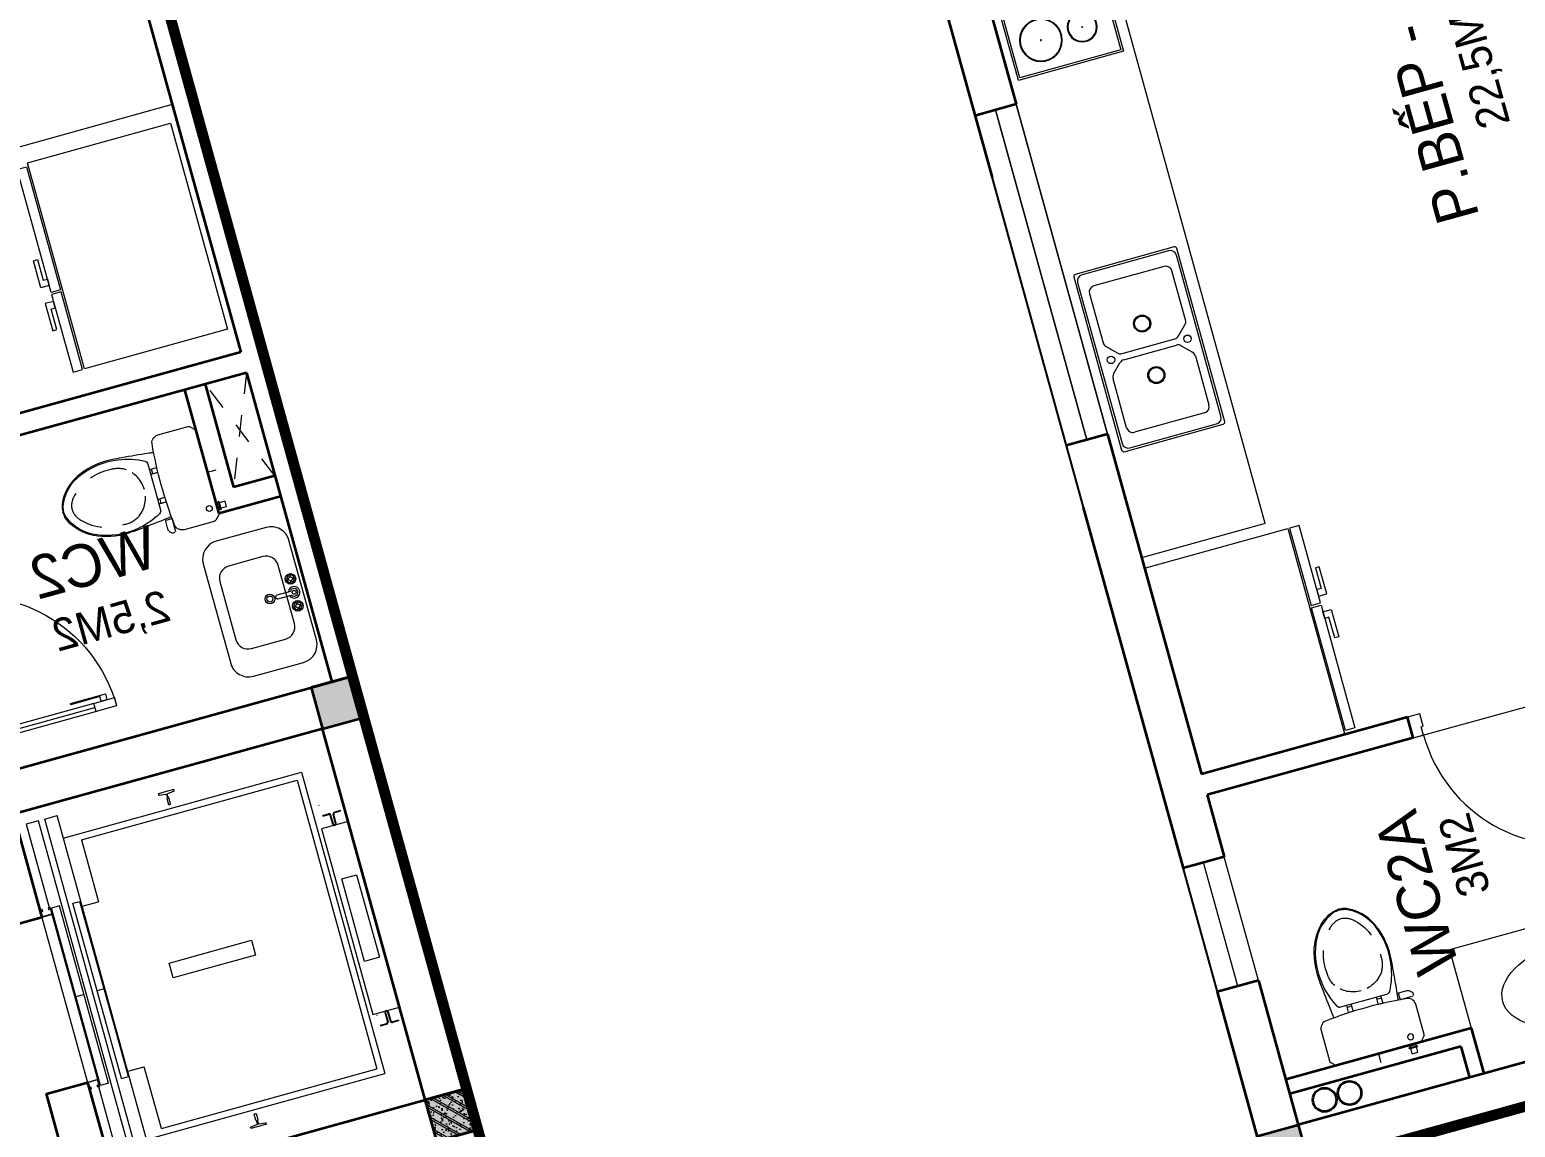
# Model space of a CAD drawing. Header units: metres. Extents: x 568336 to 569219, y 2065964 to 2066430.
# Drawn here: x 568543.98 to 568550.93, y 2066334.23 to 2066339.36 of the extents above; entities that cross this region are included whole.
import ezdxf

# ---------------------------------------------------------------- set-up
doc = ezdxf.new("R2010")
doc.units = ezdxf.units.M
for name, pattern in [('$AUDIT_BAD_LTYPE2', [0]), ('CENTER', [2, 1.25, -0.25, 0.25, -0.25]), ('HIDDEN', [0.375, 0.25, -0.125]), ('xref-thap C (mb tang 32-2)$0$HIDDEN', [0.375, 0.25, -0.125])]:
    doc.linetypes.add(name, pattern=pattern)
doc.layers.get('0').update_dxf_attribs({"linetype": 'CONTINUOUS'})
doc.layers.get('DEFPOINTS').update_dxf_attribs({"linetype": 'CONTINUOUS'})
doc.layers.add('-AREA', color=2, linetype='CONTINUOUS', plot=False)
for name, color, linetype, lineweight in [('-CENTER', 143, 'CENTER', 13), ('-CONCRETE', 1, 'CONTINUOUS', 35), ('-DIM', 9, 'CONTINUOUS', 13), ('-DOOR', 137, 'CONTINUOUS', 9), ('-FURNITURE', 46, 'CONTINUOUS', 9), ('-HATCH', 8, 'CONTINUOUS', 5), ('-HIDE', 3, 'HIDDEN', 13), ('-LINE1', 7, 'CONTINUOUS', 18), ('-LINE2', 252, 'CONTINUOUS', 9), ('-STEEL1', 1, 'CONTINUOUS', 35), ('-TEXT', 7, 'CONTINUOUS', 15), ('-WALL', 4, 'CONTINUOUS', 35), ('TEXT25', 2, 'CONTINUOUS', 13)]:
    doc.layers.add(name, color=color, linetype=linetype, lineweight=lineweight)
doc.layers.add('-RANH GIOI LO DAT', color=12, linetype='CONTINUOUS')
doc.styles.add('SVN_AVO_thuong', font='')
doc.styles.add('T1', font='', dxfattribs={"height": 200})
doc.styles.add('vnavanth', font='', dxfattribs={"width": 0.8})
doc.styles.get('SVN_AVO_thuong').set_extended_font_data('SVN-Avo')
doc.styles.get('T1').set_extended_font_data('VNgeometric Light')
doc.styles.get('vnavanth').set_extended_font_data('.VnAvantH')

# ---------------------------------------------------------------- blocks, each defined once
blk = doc.blocks.new('M11-T2')
at = {"layer": '-RANH GIOI LO DAT', "linetype": 'HIDDEN', "ltscale": 10, "const_width": 50}
blk.add_lwpolyline([(198249.9028217172, -438105.8962516022), (204264.8086240625, -437640.4074412925), (204264.8086240625, -416359.2424812781), (193264.8086246633, -416359.2424817425), (193264.8086250904, -433491.688754653)], close=True, dxfattribs=at)
at = {"layer": '-WALL'}
blk.add_line((204264.8086240625, -435888.9338372888), (204264.8086240624, -419863.7275937337), dxfattribs=at)
blk = doc.blocks.new('Sink_Cicle')
blk.add_lwpolyline([(17.49999987077899, -50.00226151314564), (-17.49999987077899, -49.99773848685436), (-17.51615354442038, -252.2967581441626), (17.48384613892995, -252.3012811850058)], close=True)
blk.add_circle((0, -300), 17.5)
at = {"layer": 'DEFPOINTS'}
blk.add_line((0, -100), (0, 0), dxfattribs=at)
blk.add_wipeout([(17.499999870775355, -50.00226151314928), (-17.49999987078263, -49.99773848685436), (-17.516153544427652, -252.29675814416623), (17.48384613892631, -252.3012811850058)])
at = {"layer": '-FURNITURE', "linetype": 'Continuous'}
blk.add_ellipse((0, -300), major_axis=(-325, 0), ratio=0.5846153846153846, dxfattribs=at)
blk.add_line((-17.51421511289664, -237.2967582757119), (17.48578462866135, -237.3012813020032))
blk = doc.blocks.new('A$C18091ED7')
for p, q in [((9.957147995010018e-09, -42.13376978135784), (0, -3.786117304116488e-07)), ((146.1412317672475, -26.59467297248193), (179.181621938591, -26.59467296488583)), ((146.1412317672475, -26.59467297248193), (146.1412317680188, -30.17859706786112)), ((146.1412317680188, -30.17859706786112), (165.7503655985456, -30.17859706340823)), ((153.0594147269658, -36.79204952501459), (146.1412317680188, -30.17859706786112)), ((152.3191092506386, -2.717133611440659e-07), (152.3191092568413, -26.59467297093943)), ((152.3191092506386, -2.717133611440659e-07), (179.1816219322718, -2.654269337654114e-07)), ((153.0594147269658, -36.79204952501459), (165.7503656001572, -36.79204952192958)), ((153.0594147275151, -39.73033438943094), (153.0594147269658, -36.79204952501459)), ((153.0594147275151, -39.73033438943094), (178.4413164740145, -39.73033438349376)), ((153.0594147275151, -39.73033438943094), (178.4413164740145, -39.73033438349376)), ((153.0594147275151, -39.73033438943094), (153.0594147281554, -42.13376974494895)), ((185.3594994290725, -30.17859705851879), (165.7503655985456, -30.17859706340823)), ((178.4413164733487, -36.79204951884458), (165.7503656001572, -36.79204952192958)), ((185.3594994290725, -30.17859705851879), (178.4413164733487, -36.79204951884458)), ((178.4413164733487, -36.79204951884458), (178.4413164740145, -39.73033438349376)), ((178.4413164740145, -39.73033438349376), (178.4413164746547, -42.1337697392446)), ((179.1816219322718, -2.654269337654114e-07), (179.181621938591, -26.59467296488583)), ((179.181621938591, -26.59467296488583), (185.3594994283012, -26.59467296337243)), ((185.3594994283012, -26.59467296337243), (185.3594994290725, -30.17859705851879)), ((-83.25994817525861, -267.3592828898691), (-83.259948167517, -299.9634285944048)), ((-62.88950393904452, -265.3807882612164), (-81.28145355204106, -265.3807882657275)), ((-60.91100931491019, -267.3592828844266), (-60.91100930728498, -299.9634285889624)), ((60.9110093945892, -267.3592828557594), (60.9110094022144, -299.9634285600623)), ((62.88950401780676, -265.3807882316178), (81.2814536308033, -265.3807882273395)), ((83.25994825493763, -267.3592828505498), (83.25994826256283, -299.9634285550856)), ((165.3959958605519, -261.9873972070927), (165.3959958671003, -289.7349902229907)), ((167.8691141396885, -259.5142789271486), (228.0810223811895, -259.5142789128586)), ((230.5541406641933, -274.3229751045001), (230.5541406613593, -261.9873971916386)), ((-83.25994817257379, -278.4883151478134), (-83.25994817046012, -287.6388527823146)), ((-60.91100930959874, -290.0299398849311), (-83.25994816994717, -290.0299398901407)), ((60.91100939990065, -290.029939856031), (83.25994826024908, -290.0299398510542)), ((83.25994825750604, -278.488315108727), (83.2599482596197, -287.6388527429954)), ((167.8691141472664, -292.2081085020036), (206.7175896017579, -292.2081084926904))]:
    blk.add_line(p, q)
for points in [[(230.0000000517721, -218.5046414944518, -0.1374073801801567), (225.4781190853137, -234.6482587013161), (221.7949787454636, -240.7070387715066, -0.2360805181595358), (198.2560902649639, -255.4947853636986, -0.0519608230665726), (-198.2560901437319, -255.4947854572965, -0.236080518165078), (-221.7949786317113, -240.7070388760185), (-225.4781189743626, -234.6482588077488, -0.1374073801809237), (-229.9999999484608, -218.5046416030382), (-229.9999999831671, -71.98694829508895, -0.1989123673786679), (-226.3782021181105, -63.2431547633314), (-208.8906150607545, -45.75556769772083, -0.1989123673792025), (-200.1468215308087, -42.13376982865157), (9.971699910238385e-09, -42.13376978135784), (200.1468215506357, -42.13376973403501, -0.1989123673792025), (208.8906150822841, -45.75556759897154), (226.3782021480001, -63.24315465634572, -0.1989123673791691), (230.0000000170658, -71.98694818626973)], [(144.14367173758, -618.9627606730501, -0.2124047892419209), (26.30999211127346, -734.491494372196, -0.0276853236339062), (-0.5628229983012716, -738.609219571983, -0.0222792448073508), (-26.30999181118386, -734.4914943844487, -0.2124047892421136), (-144.1436714920528, -618.9627607410075, -0.1427957259999892), (-167.2376623962118, -428.0139674870588, -0.0930051380368448), (-127.9331820271946, -309.1271633332653, -0.2564387014614383), (-111.240849547703, -299.9634286007786), (4.746470949612558e-08, -299.9634285748762), (111.2408496426324, -299.9634285482753, -0.2564387014619951), (127.933182126606, -309.1271632729331, -0.0930051380368741), (167.2376625517572, -428.0139674081001, -0.1427957260000456)]]:
    blk.add_lwpolyline(points, format="xyb", close=True)
at = {"linetype": 'xref-thap C (mb tang 32-2)$0$HIDDEN', "ltscale": 100}
blk.add_lwpolyline([(61.00044987679576, -669.0176259216969, -0.1990312026443698), (1.417429302819073e-07, -698.769823720475, -0.1990312026443799), (-61.00044960746891, -669.0176259504806, -0.2189240232571595), (-131.9321382956405, -478.313622940972, -0.1537914605682739), (-112.4681372026971, -403.989815428853, -0.2367011859554165), (5.876427167095244e-08, -347.5870280214876, -0.2367011859554843), (112.4681373467611, -403.9898153757968, -0.1537914605681893), (131.9321384748619, -478.313622878748, -0.2189240232571754)], format="xyb", close=True, dxfattribs=at)
blk.add_circle((165.7503656100234, -78.39166221523192), 13.90362011701458)
for centre, radius, start, end in [((-81.28145355158267, -267.3592828894034), 1.978494623656905, 90.00000001354867, 180.0000000133402), ((-62.88950393858613, -267.3592828848923), 1.978494623656905, 1.334021322268115e-08, 90.00000001354867), ((62.88950401826514, -267.3592828552937), 1.978494623656905, 90.00000001354867, 180.0000000133402), ((81.28145363126168, -267.3592828510155), 1.978494623656905, 1.334021322268115e-08, 90.00000001354867), ((167.8691141402633, -261.9873972065106), 2.473118279571131, 90.00000001354867, 180.0000000133402), ((168.3527972659103, -224.7572911087773), 80.08895368617857, 306.4658507565522, 320.3122930343796), ((228.0810223845983, -274.3229751050822), 2.473118279571131, 320.3122930343796, 1.334021322268115e-08), ((167.8691141466952, -289.7349902224087), 2.473118279571131, 180.0000000133402, 270.0000000135486), ((206.717589598069, -276.6690117186226), 15.53909677420133, 270.0000000135486, 306.4658507565522)]:
    blk.add_arc(centre, radius, start, end)
for points, knots in [([(-155.6468228230951, -259.4535552573798), (-156.6353001506941, -267.2522313103836), (-164.2940232875517, -328.394745314552), (-169.1545302536251, -385.0939582949213), (-183.68571763406, -527.7705276800843), (-135.602968026873, -679.1126648240606), (-50.29344375100118, -735.2493608418445), (-19.70048385594782, -741.0901266933652), (1.531116140540689e-07, -743.6724421556864)], [130.6139379315478, 130.6139379315478, 130.6139379315478, 130.6139379315478, 152.8521090939923, 311.1293507817257, 417.703951170228, 561.3833927516608, 697.6926317810714, 710.812262267882, 710.812262267882, 710.812262267882, 710.812262267882]), ([(155.6468228994709, -259.4535551877343), (156.6353002305841, -267.2522312389628), (164.2940233960289, -328.3947452375724), (169.1545303888706, -385.0939582149149), (183.6857178367027, -527.7705275934422), (135.6029683008201, -679.1126647599449), (50.29344405157826, -735.2493608178338), (19.70048415924612, -741.0901266841101), (1.530679583083838e-07, -743.6724421554536)], [130.613937934949, 130.613937934949, 130.613937934949, 130.613937934949, 152.8521090939923, 311.1293507817257, 417.703951170228, 561.3833927516608, 697.6926317810714, 710.812262267882, 710.812262267882, 710.812262267882, 710.812262267882])]:
    blk.add_open_spline(points, degree=3, knots=knots)
blk = doc.blocks.new('*U18')
at = {"linetype": '$AUDIT_BAD_LTYPE2'}
for p, q in [((70, 100), (69.99999999999999, 599.9999999999982)), ((89.99999999999999, 599.9999999999982), (90, 100))]:
    blk.add_line(p, q, dxfattribs=at)
for points in [[(49.99999999999999, 599.9999999999982), (89.99999999999999, 599.9999999999982), (89.99999999999999, 699.9999999999982), (49.99999999999999, 699.9999999999982), (49.99999999999999, 599.9999999999982)], [(49.99999999999999, 602.9059272893337), (50, 100)], [(50, 100), (90, 100), (90, 0), (50, 0), (50, 100)]]:
    blk.add_lwpolyline(points)
for points in [[(118.2698876160139, 494.5156181119073), (118.2698876160139, 664.1349438079906), (89.99999999999999, 664.1349438079906), (89.99999999999999, 635.8650561920058), (112.6159100928053, 635.8650561920058), (112.6159100928053, 494.5156181119073)], [(0, 0), (50, 0), (50, -40), (60, -40), (60, -100.0001724930698), (0, -100.0001724930698)], [(799.9999999999982, 7.105427357601134e-15), (749.9999999999982, 7.105427357601134e-15), (749.9999999999982, -40), (739.9999999999982, -40), (739.9999999999982, -100.0001724930698), (799.9999999999982, -100.0001724930698)]]:
    blk.add_lwpolyline(points, close=True)
at = {"linetype": '$AUDIT_BAD_LTYPE2', "ltscale": 0.3}
blk.add_arc((50, 0), 699.9999999999982, 0, 90, dxfattribs=at)
blk = doc.blocks.new('A$C23F441E4')
at = {"ltscale": 3}
blk.add_lwpolyline([(-300, -0.0002277038292959332), (-300, -510.0002277038293), (300, -510.0002277038293), (300, -0.0002277038292959332), (-300, -0.0002277038292959332)], dxfattribs=at)
for points in [[(-290, -10.0002277038293), (-290, -500.0002277038293), (290, -500.0002277038293), (290, -10.0002277038293)], [(-99.92361733876169, -45.7805013358593), (-15.01730352267623, -45.7805013358593), (-15.01730352267623, -56.33586340083275), (-99.92361733876169, -56.33586340083275)]]:
    blk.add_lwpolyline(points, close=True, dxfattribs=at)
for centre, radius in [((36.90287313051522, -47.90127239702269), 6.597286366527707), ((74.40287313051522, -47.90127239702269), 6.597286366527707), ((111.9028731305152, -47.90127239702269), 6.597286366527707), ((160.4028731305152, -47.90127239702269), 6.597286366527707), ((-139, -156.0002277038293), 70), ((-139, -156.0002277038293), 67), ((139, -156.0002277038293), 70), ((139, -156.0002277038293), 67), ((-139, -156.0002277038293), 2), ((139, -156.0002277038293), 2), ((-147.0336941294372, -358.653199238237), 100), ((-147.0336941294372, -358.653199238237), 97), ((147.0336941294372, -358.653199238237), 100), ((147.0336941294372, -358.653199238237), 97), ((-147.0336941294372, -358.653199238237), 2), ((147.0336941294372, -358.653199238237), 2)]:
    blk.add_circle(centre, radius, dxfattribs=at)
blk = doc.blocks.new('A$C14986441')
at = {"ltscale": 3}
for p, q in [((-250.0000004096655, 420.0579938191804), (-250.0000000046566, -419.9420061808196)), ((239.9999995855615, 430.0579940553871), (-240.0000004144385, 430.0579938240116)), ((249.9999999953434, -419.9420059388503), (249.9999995903345, 420.0579940611497)), ((169.9999996216502, 355.0579940216267), (-170.0000003783498, 355.0579938577721)), ((-200.0000003639143, 325.0579938432784), (-200.0000002492452, 87.48440071480582)), ((199.9999997507548, 87.48440090671647), (199.9999996360857, 325.0579940361204)), ((-191.2132036748226, 66.27119728422258), (-148.7867967832135, 23.84479043312604)), ((-127.5735933431424, 15.05799387820298), (127.5735929142684, 15.05799400119577)), ((148.7867963454919, 23.84479057660792), (191.213203196472, 66.27119746763492)), ((-191.2132036109688, -66.15520958823618), (-148.7867967602797, -23.72880269627785)), ((-127.5735933287069, -14.94200612179702), (127.5735929288203, -14.94200599880423)), ((148.7867963684257, -23.72880255279597), (191.2132032602094, -66.15520940389251)), ((-200.0000000505825, -324.9420061567216), (-200.0000001650769, -87.36841302824905)), ((199.9999998349231, -87.36841283540707), (199.9999999494175, -324.9420059638796)), ((169.9999999639113, -354.9420059783733), (-170.0000000360887, -354.9420061422279)), ((-240, -429.9420061759884), (240, -429.9420059446129))]:
    blk.add_line(p, q, dxfattribs=at)
blk.add_lwpolyline([(239.9999999807333, -389.9420059446129), (239.99999960477, 390.0579940553871, 0.414213562373095), (209.9999995903345, 420.0579940408934), (-210.0000004096655, 420.0579938384471, 0.414213562373095), (-240.00000039523, 390.0579938240116), (-240.0000000192667, -389.9420061759884, 0.414213562373095), (-210.0000000046566, -419.9420061615529), (209.9999999953434, -419.9420059591066, 0.414213562373095)], format="xyb", close=True, dxfattribs=at)
for centre, radius in [((-2.675224095582962e-07, 125.0579939396703), 40), ((-2.675224095582962e-07, 125.0579939396703), 35), ((-185.5000002072193, 0.05799385026330128), 17.5), ((185.4999997927807, 0.05799402913544327), 17.5), ((-1.469743438065052e-07, -124.9420060603297), 40), ((-1.469743438065052e-07, -124.9420060603297), 35)]:
    blk.add_circle(centre, radius, dxfattribs=at)
for centre, radius, start, end in [((-240.0000004096655, 420.0579938240116), 10, 90.00000002668041, 180.0000000266804), ((239.9999995903345, 420.0579940553871), 10, 2.668042644536231e-08, 90.00000002668041), ((-170.0000003639143, 325.0579938577721), 30, 90.00000002668041, 180.0000000266804), ((169.9999996360857, 325.0579940216267), 30, 2.668042644536231e-08, 90.00000002668041), ((-170.0000002492452, 87.48440073023085), 30, 180.0000000266804, 225.0000000235824), ((169.9999997507548, 87.48440089315409), 30, 315.0000000235823, 2.668042644536231e-08), ((-127.5735933576361, 45.05799387820298), 30, 225.0000000235824, 270.0000000266804), ((127.5735928997747, 45.05799400119577), 30, 270.0000000266804, 315.0000000235823), ((-170.0000001650769, -87.36841301375534), 30, 135.0000000235824, 180.0000000266804), ((-127.5735933142714, -44.94200612179702), 30, 90.00000002668041, 135.0000000235824), ((127.5735929432558, -44.94200599880423), 30, 45.00000002358239, 90.00000002668041), ((169.9999998349231, -87.36841284896946), 30, 2.668042644536231e-08, 45.00000002358239), ((-170.0000000505825, -324.9420061422279), 30, 180.0000000266804, 270.0000000266804), ((169.9999999494175, -324.9420059783733), 30, 270.0000000266804, 2.668042644536231e-08), ((-240.0000000046566, -419.9420061759884), 10, 180.0000000266804, 270.0000000266804), ((239.9999999953434, -419.9420059446129), 10, 270.0000000266804, 2.668042644536231e-08)]:
    blk.add_arc(centre, radius, start, end, dxfattribs=at)
blk = doc.blocks.new('A$C55AD6C8F')
at = {"ltscale": 3}
for p, q in [((-750, 623.9554341743351), (-750, 1000.000000000058)), ((-750, 1000.000000000058), (-704.3477934409166, 1000.000000000058)), ((-704.3477934409166, 1000.000000000058), (-704.3477934409166, 623.9554341743351)), ((0, 1000), (-695.2173631351907, 1000.000000000058)), ((-695.2173631351907, 1000.000000000058), (-695.2173631351907, 5.820766091346741e-11)), ((0, 0), (0, 1000)), ((-704.3477934409166, 623.9554341743351), (-749.9999999999418, 623.9554341743351)), ((-750, 613.395983129798), (-750, 17.63542316207895)), ((-704.3477934409166, 613.395983129798), (-749.9999999999418, 613.3959831297398)), ((-704.3477934409166, 17.63542316207895), (-704.3477934409166, 613.395983129798)), ((-750, 17.63542316207895), (-704.3477934409166, 17.63542316207895)), ((-695.2173631351907, 5.820766091346741e-11), (0, 0))]:
    blk.add_line(p, q, dxfattribs=at)
at = {"ltscale": 3, "elevation": -2.790667130434782e-09}
for points in [[(-750.0000000003492, 688.433921672462), (-750.0000000003492, 656.9339216743247), (-790.097850547405, 656.9339216743247), (-790.097850547405, 788.4142628387199), (-770.7718286834424, 788.4142628387199), (-770.7718286834424, 688.433921672462)], [(-750.0000000003492, 548.917495631671), (-750.0000000003492, 580.4174956298084), (-790.097850547405, 580.4174956298084), (-790.097850547405, 448.9371544654132), (-770.7718286834424, 448.9371544654132), (-770.7718286834424, 548.917495631671)]]:
    blk.add_lwpolyline(points, close=True, dxfattribs=at)
blk = doc.blocks.new('A$C5C575821')
at = {"layer": '-CONCRETE'}
h = blk.add_hatch(color=256, dxfattribs=at)
h.dxf.hatch_style = 1
h.paths.add_polyline_path([(-0.00237559899687767, 200.0000000000146), (-0.00237559899687767, 1.455191522836685e-11), (199.9976244010031, 1.455191522836685e-11), (199.9976244010031, 200.0000000000146)])
blk.add_lwpolyline([(-0.00237559899687767, 1.455191522836685e-11), (199.9976244010031, 1.455191522836685e-11), (199.9976244010031, 200.0000000000146), (-0.00237559899687767, 200.0000000000146)], close=True, dxfattribs=at)
blk = doc.blocks.new('A$C2896516a')
for points in [[(75, 1385.934425984509), (525, 1385.934425905347), (525.0000000782311, 1835.934425905347), (75.0000000782311, 1835.934425984509), (75, 1385.934425984509)], [(725, 1385.934425870422), (1175, 1385.934425792191), (1175.000000078231, 1835.934425792191), (725.0000000782311, 1835.934425870422), (725, 1385.934425870422)], [(1375, 1385.934425753978), (1825, 1385.934425675747), (1825.000000078231, 1835.934425675747), (1375.000000078231, 1835.934425753978), (1375, 1385.934425753978)], [(75, 450), (525, 450.0000000791624), (525.0000000782311, 7.916241884231567e-08), (75.0000000782311, 0), (75, 450)], [(725, 450.000000114087), (1175, 450.0000001923181), (1175.000000078231, 1.923181116580963e-07), (725.0000000782311, 1.140870153903961e-07), (725, 450.000000114087)], [(1375, 450.0000002305314), (1825, 450.0000003087625), (1825.000000078231, 3.087625373154879e-07), (1375.000000078231, 2.305314410477877e-07), (1375, 450.0000002305314)]]:
    blk.add_lwpolyline(points)
blk.add_lwpolyline([(0, 517.9672129922546), (1900, 517.9672129922546), (1900, 1317.967212992255), (0, 1317.967212992255)], close=True)
blk = doc.blocks.new('M29-T2')
at = {"layer": '-CONCRETE'}
for centre in [(195464.3824661539, -820265.9143347729, 5.66516857499076e-09), (195464.3824661539, -820386.7567849781, 5.66516857499076e-09)]:
    blk.add_circle(centre, 55, dxfattribs=at)
at = {"layer": '-DOOR'}
for p, q in [((200334.521341507, -819916.1290696987), (198734.521341507, -819916.1290696987)), ((200334.521341507, -820016.1290696987), (198734.521341507, -820016.1290696987)), ((198734.5213414924, -820016.1401727737), (200334.5213415073, -820016.1780746551)), ((200334.521341507, -820116.1290696987), (198734.521341507, -820116.1290696987))]:
    blk.add_line(p, q, dxfattribs=at)
for points in [[(196684.5332814548, -819916.2146210843), (196084.5213415469, -819916.2146210843), (196084.5213415469, -820116.2146210843), (196684.5332814548, -820116.2146210843)], [(198734.5213414922, -820116.3163258506), (200334.5213414999, -820116.2840259958), (200334.5213414999, -819916.2416324832), (198734.5213414922, -819916.2739323375)]]:
    blk.add_lwpolyline(points, close=True, dxfattribs=at)
blk.add_lwpolyline([(196084.5213415469, -820016.2146210843), (196684.525915614, -820016.2587969515)], dxfattribs=at)
at = {"layer": '-FURNITURE'}
for q in [(198134.5268749984, -820116.242202821), (201984.521341553, -820716.2758795933)]:
    blk.add_line((198134.5213414673, -820716.2758795933), q, dxfattribs=at)
blk.add_lwpolyline([(195984.5213414509, -821016.2146211609), (195384.5213414509, -821016.2146211609), (195384.5213414509, -822016.214621606), (195984.5213414509, -822016.214621606)], close=True, dxfattribs=at)
at = {"layer": '-HATCH'}
blk.add_line((196984.5211689741, -821116.2146216028), (196984.5211689446, -821916.2146216028), dxfattribs=at)
at = {"layer": '-RANH GIOI LO DAT', "linetype": 'HIDDEN', "ltscale": 10, "const_width": 50}
blk.add_lwpolyline([(195184.5213404885, -837692.8944693478), (204184.5213415355, -836996.3915769118), (204184.521341536, -816411.729508885), (195184.5213414673, -816411.7295088954)], close=True, dxfattribs=at)
at = {"layer": '-WALL'}
for p, q in [((196084.5213415469, -819916.2146210843), (195184.5213415469, -819916.2146210843)), ((195184.5213414672, -819916.2146211632), (195184.5213414673, -835285.7182900896)), ((196084.5213415469, -820116.2146210843), (196084.5213415469, -819916.2146210843)), ((196684.518556278, -820116.2146210845), (196684.5332814548, -819916.2146210843)), ((198434.4173035881, -819916.2146210843), (196684.5332814548, -819916.2146210843)), ((198734.521341492, -820116.3163258506), (198734.5213414922, -819916.2739323375)), ((202184.5213415469, -819916.2146210843), (200034.4173036029, -819916.2146210843)), ((200334.521341507, -820116.3001724691), (200334.521341507, -819916.3001724691)), ((196084.5213415469, -820116.2146210843), (195384.5213415469, -820116.2146210843)), ((195534.5213413675, -820946.214620949), (195534.5213413675, -820116.2146209078)), ((195604.5213413675, -821016.214620949), (195604.5213413675, -820116.2146209071)), ((196984.6554711998, -820116.2146210845), (196684.518556278, -820116.2146210845)), ((198734.521341492, -820116.1290696987), (197084.6554711998, -820116.2146210843)), ((201984.5213415469, -820116.2146210843), (200334.5213414999, -820116.2840259958)), ((195534.5213413675, -820946.214620949), (195384.5213413675, -820946.214620949)), ((195604.5213413675, -821016.214620949), (195384.5213413676, -821016.214620949)), ((196984.5211689742, -821116.2146216028), (197084.5211689741, -821116.214621606))]:
    blk.add_line(p, q, dxfattribs=at)
at = {"layer": '-WALL', "linetype": 'Continuous', "ltscale": 10}
for p, q in [((195384.5213414672, -822016.214621606), (195384.5213414672, -820116.2146211609)), ((196984.5213414672, -821116.2146216028), (196984.5213414672, -820116.2146211423)), ((197084.5213414672, -821116.2146216028), (197084.5213414672, -820116.2146211423))]:
    blk.add_line(p, q, dxfattribs=at)
at = {"layer": '-DOOR', "rotation": 90.00000000000001}
blk.add_blockref('*U18', (196984.5211689741, -821916.2146216028), dxfattribs=at)
at = {"layer": '-FURNITURE', "xscale": -1}
for name, p, rotation in [('A$C55AD6C8F', (197084.5213414672, -820116.2146211423), 270), ('A$C23F441E4', (200739.5222710323, -820666.2896925875), 180), ('A$C18091ED7', (195562.3875715697, -820566.2146211506), 90)]:
    blk.add_blockref(name, p, dxfattribs=dict(at, rotation=rotation))
at = {"layer": '-FURNITURE', "rotation": 270}
blk.add_blockref('A$C14986441', (199064.4652065688, -820410.6108998605), dxfattribs=at)
at = {"layer": '-FURNITURE', "xscale": -1}
blk.add_blockref('A$C2896516a', (200903.1257623863, -824437.0254517177), dxfattribs=at)
at = {"layer": '-WALL', "xscale": -1}
blk.add_blockref('A$C5C575821', (195384.5189658683, -820116.2146211609), dxfattribs=at)
at = {"layer": '-TEXT', "color": 2, "style": 'vnavanth'}
blk.add_text('wc2A', height=199.9591899200177, dxfattribs=at).set_placement((195896.1430386912, -821038.854959009))
at = {"layer": 'TEXT25'}
for s, height, rotation, style, p in [('3M2', 150, 1.005123984043621e-08, 'T1', (196198.0822775872, -821274.8061906991)), ('P.BẾP - ĂN', 200, 1.005123984043621e-08, 'SVN_AVO_thuong', (199252.9682275732, -822065.6784708176)), ('22,5M2', 150, 359.9999999899487, 'T1', (199634.2221607244, -822320.7554506185))]:
    blk.add_text(s, height=height, rotation=rotation, dxfattribs=dict(at, style=style)).set_placement(p)
at = {"layer": '-FURNITURE', "rotation": 90.00000000000001}
blk.add_blockref('Sink_Cicle', (195384.5213414509, -821516.2146213835), dxfattribs=at)
at = {"layer": '-AREA'}
blk.add_lwpolyline([(195184.521342263, -835943.9934515343), (197984.5213406261, -835943.9934515338), (197985.2490102055, -834743.9938182064), (202184.5237172525, -834743.993634321), (202185.181011699, -830616.5481060564), (203184.3278038212, -830616.7072198794), (203184.3278038212, -825116.7072198794), (202184.5262506703, -825116.7072198794), (202184.5262506703, -819916.2146210843), (195184.5213413752, -819916.2146207623)], close=True, dxfattribs=at)
blk = doc.blocks.new('*U150')
at = {"linetype": '$AUDIT_BAD_LTYPE2'}
for p, q in [((70, 100), (69.99999999999999, 600.0000000000018)), ((89.99999999999999, 600.0000000000018), (90, 100))]:
    blk.add_line(p, q, dxfattribs=at)
for points in [[(49.99999999999999, 600.0000000000018), (89.99999999999999, 600.0000000000018), (89.99999999999999, 700.0000000000018), (49.99999999999999, 700.0000000000018), (49.99999999999999, 600.0000000000018)], [(49.99999999999999, 602.9059272893373), (50, 100)], [(50, 100), (90, 100), (90, 0), (50, 0), (50, 100)]]:
    blk.add_lwpolyline(points)
for points in [[(118.2698876160139, 494.515618111911), (118.2698876160139, 664.1349438079942), (89.99999999999999, 664.1349438079942), (89.99999999999999, 635.8650561920094), (112.6159100928053, 635.8650561920094), (112.6159100928053, 494.515618111911)], [(0, 0), (50, 0), (50, -40), (60, -40), (60, -99.99998804123416), (0, -99.99998804123416)], [(800.0000000000018, 7.105427357600876e-15), (750.0000000000018, 7.105427357600876e-15), (750.0000000000018, -40), (740.0000000000018, -40), (740.0000000000018, -99.99998804123415), (800.0000000000018, -99.99998804123415)]]:
    blk.add_lwpolyline(points, close=True)
at = {"linetype": '$AUDIT_BAD_LTYPE2', "ltscale": 0.3}
blk.add_arc((50, 0), 700.0000000000018, 0, 90, dxfattribs=at)
blk = doc.blocks.new('X-5M-DH-2-CORE$0$A$C75E80C28')
at = {"layer": '-LINE2', "linetype": 'Continuous', "ltscale": 2}
for p, q in [((-510.0000099998433, -21.5000000000291), (-510.0000099998579, -50.60000000000582)), ((-506.8000099998899, -21.5000000000291), (-510.0000099998433, -21.5000000000291)), ((-506.8000099998899, -21.5000000000291), (-506.8000099999044, -50.60000000000582)), ((-456.2000100000296, -56.79999999998836), (-500.6000099999364, -56.80000000001746)), ((-456.2000100000441, -60), (-500.600009999951, -60.0000000000291)), ((-453.2000100000441, -63), (-453.2000100000296, -67)), ((-450.0000099998579, -63), (-450.0000099998433, -67)), ((450.0000100000616, -63), (450.0000100000761, -67)), ((453.200010000015, -63), (453.2000100000296, -67)), ((456.2000100000296, -56.79999999998836), (500.6000100000529, -56.79999999998836)), ((456.200010000015, -60), (500.6000100000383, -60)), ((506.8000100001227, -21.5), (510.0000100000761, -21.5)), ((506.8000100001227, -21.5), (506.8000100001082, -50.59999999997672)), ((510.0000100000761, -21.5), (510.0000100000616, -50.59999999997672)), ((-556.8000102631631, -112.4999999912397), (-560.0000102631166, -112.4999999912397)), ((-510.0000099998579, -108.5000000000291), (-510.0000099998433, -79.39999999999418)), ((-506.8000099999044, -108.5000000000291), (-506.8000099998899, -79.39999999999418)), ((-456.2000100000296, -70), (-500.6000099999364, -70.0000000000291)), ((-456.2000100000296, -73.19999999995343), (-500.6000099999364, -73.19999999998254)), ((456.2000100000296, -70), (500.6000100000529, -70)), ((456.2000100000296, -73.19999999995343), (500.6000100000529, -73.19999999995343)), ((456.800009736864, -112.4999999912397), (460.0000097368174, -112.4999999912397)), ((506.8000100001227, -108.5), (506.8000100001227, -79.39999999996508)), ((510.0000100000761, -108.5), (510.0000100000761, -79.39999999996508)), ((-731.0000002632733, -148.9999999649008), (730.9999997367267, -148.9999999649299)), ((-731.0000002698944, -1304.999999934109), (-731.0000002632733, -148.9999999649008)), ((-700.0000002632733, -178.9999999649008), (699.9999997367267, -178.9999999649299)), ((-700.0000002699089, -1224.999999934109), (-700.0000002632733, -178.9999999649008)), ((699.9999997300911, -1224.999999934109), (699.9999997367267, -178.9999999649299)), ((730.9999997301056, -1304.999999934109), (730.9999997367267, -148.9999999649299)), ((-700.0000002699089, -1224.999999934109), (-400.0000002699089, -1224.999999934138)), ((-400.0000002698944, -1304.999999934138), (-400.0000002699089, -1224.999999934138)), ((699.9999997300911, -1224.999999934109), (399.9999997300911, -1224.999999934109)), ((399.9999997301056, -1304.999999934109), (399.9999997300911, -1224.999999934109)), ((839.9999997301056, -1304.999999934109), (-840.0000002698944, -1304.999999934109)), ((-840.0000002698944, -1364.999999934109), (-840.0000002698944, -1304.999999934109)), ((424.9999997301056, -1308.999999934109), (-425.0000002698944, -1308.999999934109)), ((-425.0000002699089, -1342.999999934109), (-425.0000002698944, -1308.999999934109)), ((-2.6989437174052e-07, -1308.999999934109), (-2.699089236557484e-07, -1342.999999934109)), ((424.9999997300911, -1342.999999934109), (424.9999997301056, -1308.999999934109)), ((839.9999997301056, -1364.999999934109), (839.9999997301056, -1304.999999934109)), ((839.9999997301056, -1364.999999934109), (-840.0000002698944, -1364.999999934109)), ((424.9999997300911, -1342.999999934109), (-425.0000002699089, -1342.999999934109)), ((839.9999997301056, -1394.999999934109), (-840.0000002698944, -1394.999999934109)), ((-840.0000002698944, -1394.999999934109), (-840.0000002698944, -1454.999999934109)), ((-840.0000002698944, -1454.999999934109), (-435.0000002698944, -1454.999999934109)), ((-435.0000002698944, -1449.999999934109), (-435.0000002699089, -1459.999999934109)), ((-435.0000002698944, -1449.999999934109), (-400.0000002698944, -1449.999999934138)), ((-433.4000002698012, -1451.599999934086), (-433.4000002698012, -1458.399999934074)), ((-433.4000002698012, -1451.599999934086), (-401.6000002697547, -1451.599999934086)), ((-433.4000002698012, -1458.399999934074), (-425.0000002698944, -1458.399999934074)), ((429.9999997300911, -1405.999999934138), (-430.0000002699089, -1405.999999934109)), ((-430.0000002699089, -1405.999999934109), (-430.0000002698944, -1445.999999934109)), ((429.9999997301056, -1445.999999934138), (-430.0000002698944, -1445.999999934109)), ((-425.0000002698944, -1458.399999934074), (-425.0000002699089, -1459.999999934109)), ((-401.6000002697547, -1451.599999934086), (-401.6000002697256, -1498.399999934074)), ((399.9999997301056, -1449.999999934109), (-400.0000002698944, -1449.999999934138)), ((-400.0000002698944, -1449.999999934138), (-400.0000002698653, -1499.999999934138)), ((-2.699089236557484e-07, -1405.999999934109), (-2.6989437174052e-07, -1445.999999934109)), ((399.9999997301056, -1449.999999934109), (399.9999997301347, -1499.999999934109)), ((434.9999997301056, -1449.999999934109), (399.9999997301056, -1449.999999934109)), ((401.5999997301988, -1451.599999934086), (401.5999997302279, -1498.399999934074)), ((433.3999997302453, -1451.599999934086), (401.5999997301988, -1451.599999934086)), ((433.3999997302453, -1458.399999934074), (424.9999997301056, -1458.399999934074)), ((424.9999997301056, -1458.399999934074), (424.9999997301056, -1459.999999934109)), ((429.9999997300911, -1405.999999934138), (429.9999997301056, -1445.999999934138)), ((433.3999997302453, -1451.599999934086), (433.3999997302453, -1458.399999934074)), ((434.9999997301056, -1449.999999934109), (434.9999997301056, -1459.999999934109)), ((839.9999997301056, -1454.999999934109), (434.9999997301056, -1454.999999934109)), ((839.9999997301056, -1394.999999934109), (839.9999997301056, -1454.999999934109)), ((-435.0000002699089, -1459.999999934109), (-425.0000002699089, -1459.999999934109)), ((-435.0000002698653, -1489.999999934109), (-435.0000002698653, -1499.999999934109)), ((-435.0000002698653, -1489.999999934109), (-425.0000002698653, -1489.999999934109)), ((-435.0000002698653, -1499.999999934109), (-400.0000002698653, -1499.999999934138)), ((-433.4000002697721, -1491.599999934086), (-433.4000002697721, -1498.399999934074)), ((-433.4000002697721, -1491.599999934086), (-425.0000002698653, -1491.599999934086)), ((-433.4000002697721, -1498.399999934074), (-401.6000002697256, -1498.399999934074)), ((-425.0000002698653, -1489.999999934109), (-425.0000002698653, -1491.599999934086)), ((434.9999997301347, -1499.999999934109), (399.9999997301347, -1499.999999934109)), ((433.3999997302744, -1498.399999934074), (401.5999997302279, -1498.399999934074)), ((434.9999997301056, -1459.999999934109), (424.9999997301056, -1459.999999934109)), ((424.9999997301347, -1489.999999934109), (424.9999997301347, -1491.599999934086)), ((434.9999997301347, -1489.999999934109), (424.9999997301347, -1489.999999934109)), ((433.3999997302744, -1491.599999934086), (424.9999997301347, -1491.599999934086)), ((433.3999997302744, -1491.599999934086), (433.3999997302744, -1498.399999934074)), ((434.9999997301347, -1489.999999934109), (434.9999997301347, -1499.999999934109))]:
    blk.add_line(p, q, dxfattribs=at)
for points in [[(-450.0000000000146, 0), (-450, -130), (450, -130), (449.9999999999854, 0)], [(-200, -29), (200.0000000001164, -29), (200.0000000001164, -101), (-200, -101)], [(-36.0000002632587, -583.9999999649008), (35.9999997367413, -583.9999999649008), (35.99999973675585, -983.9999999649008), (-36.00000026324415, -983.9999999649008)]]:
    blk.add_lwpolyline(points, close=True, dxfattribs=at)
for points in [[(-780.0000002632587, -788.9999999649008), (-751.0000002632587, -788.9999999649299, 0.414213562373095), (-750.0000002632733, -787.9999999649008), (-750.0000002632587, -783.9999999649008), (-750.0000002632587, -779.9999999649008, 0.414213562373095), (-751.0000002632733, -778.9999999649299), (-780.0000002632733, -778.9999999649881, -0.2569775838576673), (-784.1207396915852, -781.9399999648449), (-797.9000002631656, -781.939999964874, -0.414213562373095), (-800.9000002631656, -778.939999964874), (-804.0000002632587, -749.4999999649008, 0.414213562373095), (-807.0000002632587, -746.4999999649008), (-812.0000002632587, -746.4999999649008), (-812.0000002632587, -783.9999999649008), (-812.0000002632587, -821.4999999649008), (-807.0000002632587, -821.4999999649008, 0.414213562373095), (-804.0000002632587, -818.4999999649008), (-800.9000002631656, -789.0599999648693, -0.414213562373095), (-797.9000002631656, -786.0599999648693), (-784.1207396915852, -786.0599999648402, -0.2569775838576673), (-780.0000002632587, -788.9999999647553)], [(779.9999997367413, -788.9999999649299), (750.9999997367413, -788.9999999649008, -0.414213562373095), (749.9999997367267, -787.9999999649299), (749.9999997367413, -783.9999999649299), (749.9999997367413, -779.9999999649299, -0.414213562373095), (750.9999997367267, -778.9999999649008), (779.9999997368432, -778.9999999650172, 0.2569775838576673), (784.1207391653006, -781.939999964874), (797.899999736881, -781.9399999648449, 0.414213562373095), (800.899999736881, -778.9399999648449), (803.9999997367413, -749.4999999649008, -0.414213562373095), (806.9999997367413, -746.4999999649008), (811.9999997367413, -746.4999999649008), (811.9999997367413, -783.9999999649008), (811.9999997367413, -821.4999999649008), (806.9999997367413, -821.4999999649008, -0.414213562373095), (803.9999997367413, -818.4999999649008), (800.899999736881, -789.0599999648402, 0.414213562373095), (797.899999736881, -786.0599999648402), (784.1207391653006, -786.0599999648693, 0.2569775838576672), (779.9999997368577, -788.9999999647844)]]:
    blk.add_lwpolyline(points, format="xyb", dxfattribs=at)
for centre, radius, start, end in [((-500.600009999951, -50.60000000000582), 9.400000000001475, 180, 270), ((-500.600009999951, -50.60000000000582), 6.200000000004374, 180, 270), ((-456.2000100000441, -63), 6.19999999999713, 0, 90), ((-456.2000100000441, -63), 3.000000000000045, 0, 90), ((-456.2000100000296, -67), 6.20000000000076, 270, 0), ((-456.2000100000296, -67), 2.999999999999834, 270, 0), ((456.200010000015, -63), 6.19999999999713, 90, 180), ((456.2000100000296, -67), 6.20000000000076, 180, 270), ((456.200010000015, -63), 3.000000000000045, 90, 180), ((456.2000100000296, -67), 2.999999999999834, 180, 270), ((500.6000100000383, -50.59999999997672), 6.200000000004374, 270, 0), ((500.6000100000383, -50.59999999997672), 9.400000000001475, 270, 0), ((-500.6000099999364, -79.39999999999418), 9.399999999997844, 90, 180), ((-500.6000099999364, -79.39999999999418), 6.19999999999734, 90, 180), ((500.6000100000529, -79.39999999996508), 9.399999999997844, 0, 90), ((500.6000100000529, -79.39999999996508), 6.19999999999734, 0, 90)]:
    blk.add_arc(centre, radius, start, end, dxfattribs=at)
blk = doc.blocks.new('A$C3F71457E')
at = {"layer": '-CONCRETE'}
blk.add_lwpolyline([(-8.760252967476845e-09, -100.0000002632005), (0, 400), (-1500, 400.0000000000582), (-1500.00000001755, -1399.999999999942), (-1.754960976541042e-08, -1400), (-7.895869202911854e-08, -900.0000002632005), (199.9999999912397, -900.0000002982852), (199.9999999824504, -1600), (-1700.00000001755, -1600), (-1700, 600), (200, 600), (199.9999999912397, -100.0000002982852), (6.140908226370811e-08, -100.0000002632005)], dxfattribs=at)
at = {"layer": '-LINE1'}
blk.add_line((-7.895869202911854e-08, -900.0000002632005), (-8.760252967476845e-09, -100.0000002632005), dxfattribs=at)
at = {"layer": '-WALL'}
for p in [(-1699.997624401003, 399.9999999999854), (0.00237559899687767, 399.9999999999854), (-1699.997624401081, -1599.999999999959), (0.002375601565972829, -1600.000000021305)]:
    blk.add_blockref('A$C5C575821', p, dxfattribs=at)
at = {"color": 2, "rotation": 90}
blk.add_blockref('X-5M-DH-2-CORE$0$A$C75E80C28', (-1500.00000000876, -499.9999999999418), dxfattribs=at)
blk = doc.blocks.new('lavabo4')
for p, q in [((241.1064220552507, 0), (-241.1064220552653, 0)), ((-73.92598906527564, -39.31844272313901), (-78.74998906528344, -39.31844272313901)), ((-73.87018906524463, -43.81844272313901), (-78.74998906528344, -43.81844272313901)), ((-67.49998906528344, -32.95004272319056), (-67.49998906528344, -28.06844272313901)), ((-67.49998906528344, -50.2462427231585), (-67.49998906528344, -55.06844272313901)), ((-62.99998906528344, -32.89244272320502), (-62.99998906528344, -28.06844272313901)), ((-62.99998906528344, -50.18864272317296), (-62.99998906528344, -55.06844272313901)), ((-56.6297890653077, -39.31844272313901), (-51.74998906528344, -39.31844272313901)), ((-56.57398906527669, -43.81844272313901), (-51.74998906528344, -43.81844272313901)), ((-8.999989065283444, -57.11864272307866), (-8.999989065283444, -122.568442723139)), ((9.000010934716556, -122.568442723139), (9.000010934716556, -57.1042427231805)), ((56.57401093472436, -39.31844272313901), (51.75001093471656, -39.31844272313901)), ((56.62981093475537, -43.81844272313901), (51.75001093471656, -43.81844272313901)), ((63.00001093471656, -32.95004272319056), (63.00001093471656, -28.06844272313901)), ((63.00001093471656, -50.2462427231585), (63.00001093471656, -55.06844272313901)), ((67.50001093471656, -32.89244272320502), (67.50001093471656, -28.06844272313901)), ((67.50001093471656, -50.18864272317296), (67.50001093471656, -55.06844272313901)), ((73.8702109346923, -39.31844272313901), (78.75001093471656, -39.31844272313901)), ((73.92601093472331, -43.81844272313901), (78.75001093471656, -43.81844272313901)), ((-327.2218280859088, -86.11540603063622), (-327.2218280859088, -329.6777578376859)), ((-199.9999890652689, -138.2962507430202), (-199.9999890652689, -304.5603516259725)), ((141.2146540272806, -79.51089383556973), (-141.2146321578184, -79.51089383556973)), ((200.0000109347311, -304.5603516259725), (200.0000109347311, -138.2962507430202)), ((327.2218280858942, -329.6777578376859), (327.2218280858942, -86.11540603063622)), ((-241.1064220552653, -415.7931638683222), (241.1064220552507, -415.7931638683222)), ((-141.2146321578184, -363.3457304028852), (141.2146540272806, -363.3457304028852))]:
    blk.add_line(p, q)
for centre, radius in [((-65.24998906528344, -41.56844272313901), 24.75), ((-83.24998906528344, -41.56844272313901), 5.031153), ((-65.24998906528344, -41.56844272313901), 9), ((-65.24998906528344, -23.56844272313901), 5.031153), ((-65.24998906528344, -59.56844272313901), 5.031153), ((-47.24998906528344, -41.56844272313901), 5.031153), ((1.093471655622125e-05, -41.56844272313901), 9), ((65.25001093471656, -41.56844272313901), 24.75), ((47.25001093471656, -41.56844272313901), 5.031153), ((65.25001093471656, -41.56844272313901), 9), ((65.25001093471656, -23.56844272313901), 5.031153), ((65.25001093471656, -59.56844272313901), 5.031153), ((83.25001093471656, -41.56844272313901), 5.031153), ((1.093473110813648e-05, -159.3053689968874), 22.75790985669812), ((1.093473110813648e-05, -159.3053689968874), 14.14680882983937)]:
    blk.add_circle(centre, radius)
for centre, radius, start, end in [((-241.1064220552653, -86.11540603063622), 86.11540603063548, 90, 180), ((-65.24998906528344, -41.56844272313901), 18, 105.2406999999566, 164.2093000000541), ((-65.24998906528344, -41.56844272313901), 18, 196.2341999999593, 253.9047000002005), ((-65.24998906528344, -41.56844272313901), 18, 16.44125000005574, 74.07886999996819), ((-65.24998906528344, -41.56844272313901), 18, 286.1199999996706, 344.0884000000243), ((1.093471655622125e-05, -41.56844272313901), 27, 289.6514000002878, 250.3602999998028), ((1.093471655622125e-05, -41.56844272313901), 18, 300.3430999999761, 239.7553999998545), ((65.25001093471656, -41.56844272313901), 18, 106.1199999996706, 164.0884000000242), ((65.25001093471656, -41.56844272313901), 18, 196.4412999998578, 254.0788999998228), ((65.25001093471656, -41.56844272313901), 18, 285.2406999999566, 344.2093000000542), ((65.25001093471656, -41.56844272313901), 18, 16.23422000000924, 73.90468999991013), ((241.1064220552507, -86.11540603063622), 86.11540603063548, 0, 90), ((-141.2146321578184, -138.2962507430202), 58.7853569074479, 90, 180), ((1.093471655622125e-05, -122.568442723139), 9, 180, 0), ((141.2146540272806, -138.2962507430202), 58.7853569074479, 0, 90), ((-241.1064220552653, -329.6777578376859), 86.11540603063548, 180, 270), ((-141.2146321578184, -304.5603516259725), 58.7853569074479, 180, 270), ((141.2146540272806, -304.5603516259725), 58.7853569074479, 270, 0), ((241.1064220552507, -329.6777578376859), 86.11540603063548, 270, 0)]:
    blk.add_arc(centre, radius, start, end)
blk = doc.blocks.new('18x35')
at = {"layer": '-HATCH'}
h = blk.add_hatch(dxfattribs=at)
h.set_pattern_fill('CHAU-01', color=256, scale=10, angle=-1.272221872585407e-14, pattern_type=2)
h.set_pattern_definition([(49.99999999999999, (0, 0), (71.72601826007535, -6.275213498259527), [7.5, -82.5]), (355, (0, 0), (-13.87513336129999, 75.21921337000119), [6, -66]), (100.4514, (5.977167999997619, -0.5229339999999638), (57.85093817140217, 68.94395420609534), [6.374019000000001, -70.1142112]), (46.18419999999998, (0, 20), (106.7241048625644, -16.55190143290183), [11.25, -123.75]), (96.63559999999998, (8.89367449999554, 18.62066930000003), (93.46627055487036, 97.41178709004416), [9.561028799999994, -105.1713]), (351.1842, (0, 20), (93.46619451336275, 97.41186009253245), [9, -99]), (20.99999999999998, (10, 15), (59.69070521184616, -40.2618890665339), [7.5, -82.5]), (326.0000000000001, (10, 15), (24.33153319215819, 72.5150045046853), [6, -66]), (71.45139999999999, (14.97422329999972, 11.64483940000002), (84.022262858149, 32.25304967099522), [6.374019000000001, -70.1142112]), (37.49999999999998, (0, 0), (1.215985531729074, 33.28938538313115), [0, -65.19999999999999, 0, -67, 0, -66.25]), (7.499999999999987, (0, 0), (26.30695374421487, 39.44117118823602), [0, -38.2, 0, -63.7, 0, -25.25]), (327.5, (-22.30000000000291, 0), (53.3822436172409, -2.255487173437988), [0, -25, 0, -78, 0, -103.5]), (317.5, (-32.30000000000291, 0), (58.31861693423862, 10.01049823323176), [0, -32.5, 0, -51.8, 0, -73.5]), (44.99999999999999, (0, 0), (-30.05203820042826, 30.05203820042828), []), (44.99999999999999, (0, 12.25), (-30.05203820042826, 30.05203820042828), [])])
h.paths.add_polyline_path([(96508.03118051568, 47993.04977023201), (96508.03118051568, 47793.04977023201), (96708.03118051568, 47793.04977023201), (96708.03118051568, 47993.04977023201)])
at = {"layer": '-STEEL1'}
blk.add_lwpolyline([(96508.03118051568, 47793.04977023201), (96708.03118051568, 47793.04977023201), (96708.03118051568, 47993.04977023201), (96508.03118051568, 47993.04977023201)], close=True, dxfattribs=at)
blk = doc.blocks.new('M1-T2')
at = {"layer": '-CONCRETE', "color": 1, "linetype": 'HIDDEN', "ltscale": 10, "const_width": 50}
blk.add_lwpolyline([(191581.7177010371, 50951.98888872014), (197581.6939540912, 50951.98888872005), (197581.7429788466, 30952.01227472891), (191581.7667257926, 30952.01227472891)], close=True, dxfattribs=at)
at = {"layer": '-FURNITURE'}
blk.add_line((191681.9303790401, 48151.96148380892), (197481.8391497153, 48151.92901662459), dxfattribs=at)
at = {"layer": '-HIDE', "ltscale": 10}
for p, q in [((191681.9219820373, 46851.92841931502), (191881.9219820373, 46351.92841931502)), ((191681.9219820373, 46351.92841931502), (191881.9219820373, 46851.92841931502))]:
    blk.add_line(p, q, dxfattribs=at)
at = {"layer": '-LINE1'}
blk.add_line((191581.9612261055, 45529.96681829789), (191581.9560772432, 45529.96681829789), dxfattribs=at)
at = {"layer": '-LINE1', "lineweight": 18}
blk.add_lwpolyline([(191581.7411493842, 50951.93153578669), (197581.7174024383, 50951.9315357866), (197581.7664271937, 30951.95492153367), (191581.7901741396, 30951.95492153367)], close=True, dxfattribs=at)
at = {"layer": '-WALL'}
for p, q in [((191581.7226036119, 48951.9288357351), (191581.7226036119, 45338.55092470344)), ((191681.9337375843, 48751.9288357351), (191681.9225418252, 46951.92841931505)), ((191681.9165219333, 46951.92841931505), (193381.9612261046, 46951.92841931504)), ((191581.7003490564, 46851.92841931502), (191581.7282415201, 46851.92841931502)), ((191681.9219820373, 46851.92841931502), (191681.9147063284, 45352.20228938581)), ((191681.9219820373, 46851.92841931502), (193381.9612261047, 46851.92841931501)), ((191881.9219820373, 46851.92841931502), (191881.9219820373, 46351.92841931502)), ((191981.9219820373, 46851.92841931502), (191981.9219820373, 46251.92841931502)), ((191681.9219820373, 46351.92841931502), (191881.9219820373, 46351.92841931502)), ((191681.9219820373, 46251.92841931502), (191981.9219820373, 46251.92841931502))]:
    blk.add_line(p, q, dxfattribs=at)
blk.add_lwpolyline([(191681.9033026012, 45352.20228938581), (191581.722318932, 45352.20318622456)], dxfattribs=at)
at = {"layer": '-DOOR', "rotation": 90.00000000000001}
blk.add_blockref('*U150', (193381.9612261047, 45462.20228938707), dxfattribs=at)
at = {"layer": '-FURNITURE', "rotation": 180}
blk.add_blockref('A$C55AD6C8F', (191712.2261121031, 48070.65953980482), dxfattribs=at)
at = {"layer": '-FURNITURE', "xscale": -1, "rotation": 90}
for name, p in [('A$C18091ED7', (191939.788212256, 46451.92841932499)), ('lavabo4', (191698.7470094857, 45802.59579341214))]:
    blk.add_blockref(name, p, dxfattribs=at)
at = {"layer": '-STEEL1'}
blk.add_blockref('18x35', (95073.69142309617, -4641.121115083573), dxfattribs=at)
at = {"layer": '-WALL', "xscale": -1, "rotation": 180}
blk.add_blockref('A$C3F71457E', (193281.9612261223, 43752.20228938581), dxfattribs=at)
at = {"layer": 'TEXT25'}
for s, height, style, p in [('WC2', 200, 'SVN_AVO_thuong', (192311.3751476708, 46088.46364611984)), ('2,5M2', 150, 'T1', (192322.4348542134, 45829.18336250845))]:
    blk.add_text(s, height=height, rotation=359.9999999899488, dxfattribs=dict(at, style=style)).set_placement(p)

msp = doc.modelspace()

# ---------------------------------------------------------------- block references
at = {"layer": '-WALL', "color": 2, "true_color": 0xf1eb1f, "xscale": 0.001, "yscale": 0.001, "zscale": 0.001, "rotation": 105.4590240769039}
msp.add_blockref('M11-T2', (568199.5470150993, 2066025.20690476), dxfattribs=at)

# ---------------------------------------------------------------- next in the draw order: block references
at = {"layer": '-CENTER', "xscale": 0.001, "yscale": 0.001, "zscale": 0.001, "rotation": 105.4590240790866}
msp.add_blockref('M29-T2', (567811.5475536175, 2065927.325027594), dxfattribs=at)

# ---------------------------------------------------------------- next in the draw order: block references
at = {"layer": '-DIM', "xscale": -0.001, "yscale": 0.001, "zscale": 0.001, "rotation": 15.45900309534941}
msp.add_blockref('M1-T2', (568742.2294172815, 2066343.694009979), dxfattribs=at)

doc.saveas('drawing.dxf')
